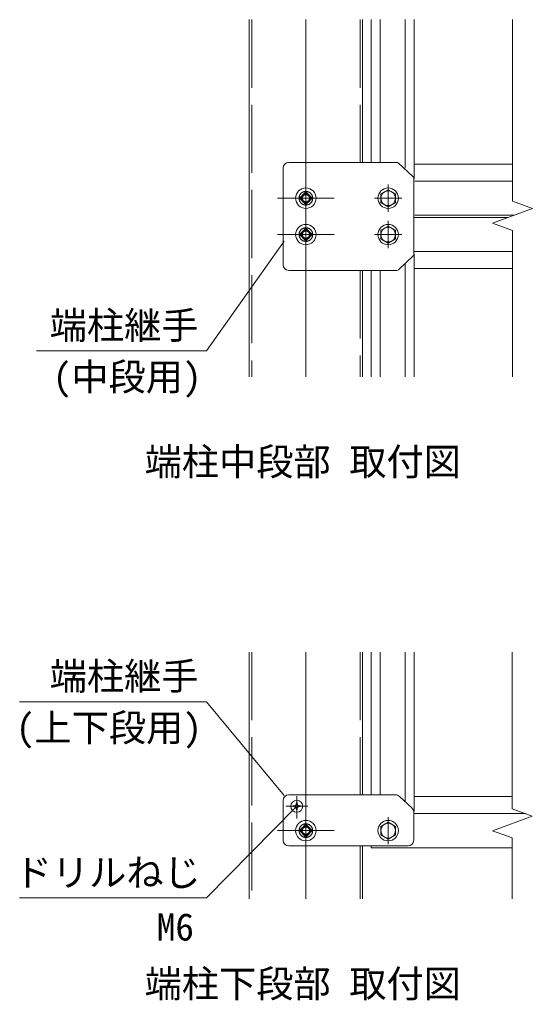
# Model space of a CAD drawing. Units: millimetres, scale not verified. Extents: x -4200 to 4200, y -2970 to 2970.
# Drawn here: x 542 to 1445, y -629 to 1098 of the extents above; entities that cross this region are included whole.
import ezdxf
from ezdxf.enums import TextEntityAlignment as Align

# ---------------------------------------------------------------- set-up
doc = ezdxf.new("R2010")
doc.units = ezdxf.units.MM
doc.header["$LTSCALE"] = 20
doc.linetypes.add('DASHED', pattern=[7.5, 6, -1.5])
doc.linetypes.add('USER1', pattern=[50.8, 31.75, -6.35, 6.35, -6.35])
for name, color, linetype, lineweight in [('0-4_D-BMK', 2, 'USER1', 13), ('0-6_D-STR1', 1, 'Continuous', 18), ('0-7_D-STR3', 3, 'Continuous', 13), ('0-8_D-STR-DIM', 7, 'Continuous', 9)]:
    doc.layers.add(name, color=color, linetype=linetype, lineweight=lineweight)
doc.layers.add('0-C_D-STR-TXT', color=7, linetype='Continuous')
doc.styles.add('ＭＳ ゴシック', font='')
doc.styles.get('ＭＳ ゴシック').set_extended_font_data('MS Gothic')

msp = doc.modelspace()

# ---------------------------------------------------------------- linework, layer by layer
at = {"layer": '0-4_D-BMK'}
for p, q in [((1046.04, 1097.9), (1046.04, 468.9)), ((1046.04, 800.65), (1046.04, 766.15)), ((1191.04, 759.4), (1191.04, 807.4)), ((996.04, 783.4), (1096.04, 783.4)), ((1215.04, 783.4), (1167.04, 783.4)), ((1191.04, 695.4), (1191.04, 743.4)), ((1046.04, 736.65), (1046.04, 700.15)), ((996.04, 719.4), (1096.04, 719.4)), ((1215.04, 719.4), (1167.04, 719.4)), ((1046.04, -15.7), (1046.04, -450.2)), ((1030.04, -308.7), (1030.04, -269.7)), ((1049.54, -287.2), (1010.54, -287.2)), ((1191.04, -306.2), (1191.04, -354.2)), ((1046.04, -347.45), (1046.04, -312.95)), ((996.04, -330.2), (1096.04, -330.2)), ((1060.29, -330.2), (1031.79, -330.2))]:
    msp.add_line(p, q, dxfattribs=at)
at = {"layer": '0-6_D-STR1'}
for p, q in [((946.04, 1097.9), (946.04, 468.9)), ((1146.04, 1097.9), (1146.04, 846.4)), ((1237.04, 843.4), (1410.04, 843.4)), ((1238.04, 813.4), (1410.04, 813.4)), ((1236.04, 749.4), (1401.79, 749.4)), ((1238.04, 753.4), (1412.78, 753.4)), ((1236.04, 689.4), (1410.04, 689.4)), ((1146.04, 656.4), (1146.04, 468.9)), ((1237.04, 659.4), (1410.04, 659.4)), ((946.04, -15.7), (946.04, -450.2)), ((1146.04, -15.7), (1146.04, -267.2)), ((1237.04, -270.2), (1410.04, -270.2)), ((1236.04, -300.2), (1432.85, -300.2)), ((1146.04, -357.2), (1146.04, -450.2)), ((1161.04, -360.2), (1161.04, -357.2)), ((1161.04, -360.2), (1410.04, -360.2))]:
    msp.add_line(p, q, dxfattribs=at)
at = {"layer": '0-6_D-STR1', "linetype": 'DASHED'}
for p, q in [((950.64, 1097.9), (950.64, 468.9)), ((1141.44, 1097.9), (1141.44, 846.4)), ((1141.44, 656.4), (1141.44, 468.9)), ((950.64, -15.7), (950.64, -450.2)), ((1141.44, -15.7), (1141.44, -267.2)), ((1141.44, -357.2), (1141.44, -450.2))]:
    msp.add_line(p, q, dxfattribs=at)
for centre in [(1046.04, 783.4), (1046.04, 719.4), (1046.04, -330.2)]:
    msp.add_circle(centre, 12, dxfattribs=at)
at = {"layer": '0-7_D-STR3'}
for p, q in [((1161.04, 846.4), (1161.04, 1097.9)), ((1177.04, 846.4), (1177.04, 1097.9)), ((1221.04, 836.19), (1221.04, 1097.9)), ((1237.04, 817.9), (1237.04, 1097.9)), ((1016.04, 846.4), (1205.46, 846.4)), ((1006.04, 666.4), (1006.04, 836.4)), ((1209.19, 845.33), (1234.76, 821.59)), ((1236.04, 818.66), (1236.04, 684.15)), ((1237.04, 817.9), (1236.04, 817.9)), ((1191.04, 798.4), (1178.04, 790.92)), ((1191.04, 798.4), (1204.04, 790.92)), ((1178.04, 790.92), (1178.04, 775.88)), ((1204.04, 790.92), (1204.04, 775.88)), ((1191.04, 768.4), (1178.04, 775.88)), ((1191.04, 768.4), (1204.04, 775.88)), ((1191.04, 734.4), (1178.04, 726.92)), ((1178.04, 726.92), (1178.04, 711.88)), ((1191.04, 734.4), (1204.04, 726.92)), ((1204.04, 726.92), (1204.04, 711.88)), ((1191.04, 704.4), (1178.04, 711.88)), ((1191.04, 704.4), (1204.04, 711.88)), ((1234.76, 681.21), (1209.19, 657.47)), ((1236.04, 684.9), (1237.04, 684.9)), ((1236.04, 684.9), (1237.04, 684.9)), ((1237.04, 468.9), (1237.04, 684.9)), ((1206.46, 656.4), (1016.04, 656.4)), ((1161.04, 468.9), (1161.04, 656.4)), ((1177.04, 468.9), (1177.04, 656.4)), ((1221.04, 468.9), (1221.04, 668.47)), ((1161.04, -267.2), (1161.04, -15.7)), ((1177.04, -267.2), (1177.04, -15.7)), ((1221.04, -279.23), (1221.04, -15.7)), ((1237.04, -295.7), (1237.04, -15.7)), ((1204.12, -267.2), (1016.04, -267.2)), ((1210.91, -269.86), (1232.83, -290.15)), ((1006.04, -347.2), (1006.04, -277.2)), ((1026.33, -286.37), (1023.74, -286.41)), ((1023.74, -287.99), (1023.74, -286.41)), ((1026.33, -288.04), (1023.74, -287.99)), ((1029.25, -280.9), (1029.2, -283.5)), ((1029.25, -293.5), (1029.2, -290.91)), ((1029.25, -293.5), (1030.83, -293.5)), ((1030.83, -293.5), (1030.87, -290.91)), ((1033.74, -286.37), (1036.34, -286.41)), ((1235.87, -295.7), (1237.04, -295.7)), ((1236.04, -347.2), (1236.04, -297.49)), ((1191.04, -315.2), (1178.04, -322.69)), ((1178.04, -337.72), (1178.04, -322.69)), ((1191.04, -315.2), (1204.04, -322.69)), ((1204.04, -337.72), (1204.04, -322.69)), ((1191.04, -345.2), (1178.04, -337.72)), ((1191.04, -345.2), (1204.04, -337.72)), ((1016.04, -357.2), (1226.04, -357.2))]:
    msp.add_line(p, q, dxfattribs=at)
at = {"layer": '0-7_D-STR3', "linetype": 'DASHED'}
for p, q in [((1034.72, 783.4), (1046.04, 794.71)), ((1057.35, 783.4), (1046.04, 794.71)), ((1046.04, 772.09), (1034.72, 783.4)), ((1046.04, 772.09), (1057.35, 783.4)), ((1034.72, 719.4), (1046.04, 730.71)), ((1057.35, 719.4), (1046.04, 730.71)), ((1046.04, 708.09), (1034.72, 719.4)), ((1046.04, 708.09), (1057.35, 719.4)), ((1046.04, -318.89), (1034.72, -330.2)), ((1046.04, -318.89), (1057.35, -330.2)), ((1034.72, -330.2), (1046.04, -341.52)), ((1057.35, -330.2), (1046.04, -341.52))]:
    msp.add_line(p, q, dxfattribs=at)
at = {"layer": '0-7_D-STR3'}
for points in [[(1029.25, -280.9), (1030.83, -280.9), (1030.87, -283.5)], [(1033.74, -288.04), (1036.34, -287.99), (1036.34, -286.41)]]:
    msp.add_lwpolyline(points, dxfattribs=at)
for centre, radius in [((1046.04, 783.4), 18), ((1191.04, 783.4), 18), ((1191.04, 783.4), 13), ((1046.04, 719.4), 18), ((1191.04, 719.4), 18), ((1191.04, 719.4), 13), ((1030.04, -287.2), 10.5), ((1046.04, -330.2), 18), ((1191.04, -330.2), 18), ((1191.04, -330.2), 13)]:
    msp.add_circle(centre, radius, dxfattribs=at)
at = {"layer": '0-7_D-STR3', "linetype": 'DASHED'}
for centre, radius in [((1046.04, 783.4), 8), ((1046.04, 783.4), 6.4), ((1046.04, 719.4), 8), ((1046.04, 719.4), 6.4), ((1046.04, -330.2), 8), ((1046.04, -330.2), 6.4)]:
    msp.add_circle(centre, radius, dxfattribs=at)
at = {"layer": '0-7_D-STR3'}
for centre, radius, start, end in [((1016.04, 836.4), 10, 90, 180), ((1205.49, 839.49), 6.91, 57.70556, 90.24849), ((1232.04, 818.66), 4, 0, 47.12111), ((1232.04, 684.15), 4, 312.87889, 0), ((1016.04, 666.4), 10, 180, 270), ((1206.46, 660.4), 4, 270, 312.87889), ((1016.04, -277.2), 10, 90, 180), ((1204.12, -277.2), 10, 47.21723, 90), ((1026.23, -283.39), 2.98, 270, 0), ((1026.23, -291.01), 2.98, 0, 90), ((1033.85, -283.39), 2.98, 180, 270), ((1033.85, -291.01), 2.98, 90, 180), ((1226.04, -297.49), 10, 0, 47.21723), ((1016.04, -347.2), 10, 180, 270), ((1226.04, -347.2), 10, 270, 0)]:
    msp.add_arc(centre, radius, start, end, dxfattribs=at)
at = {"layer": '0-8_D-STR-DIM'}
for points in [[(1410.04, 468.9), (1410.04, 726.75), (1374.8, 739.58), (1445.27, 765.23), (1410.04, 778.05), (1410.04, 1097.9)], [(571.52, 514.42), (870.91, 514.42), (1007.81, 707.7)], [(1409.9, -450.2), (1409.9, -343.15), (1374.66, -330.32), (1445.14, -304.67), (1409.9, -291.85), (1409.9, -15.7)], [(541.52, -103.32), (870.91, -103.32), (1007.69, -268.59)], [(541.52, -448.31), (870.91, -448.31), (1028.63, -288.62)]]:
    msp.add_lwpolyline(points, dxfattribs=at)

# ---------------------------------------------------------------- texts
at = {"layer": '0-C_D-STR-TXT', "style": 'ＭＳ ゴシック'}
for s, p in [('端柱継手', (594.57, 521.01)), ('(中段用)', (599.98, 430.44)), ('端柱中段部 取付図', (761.78, 280.95)), ('端柱継手', (594.57, -96.72)), ('(上下段用)', (534.98, -187.3)), ('ドリルねじ', (532.87, -442.51)), ('M6', (783.33, -538.14)), ('端柱下段部 取付図', (761.78, -638.15))]:
    msp.add_text(s, height=48.09, dxfattribs=at).set_placement(p, align=Align.BOTTOM_LEFT)

doc.saveas('drawing.dxf')
